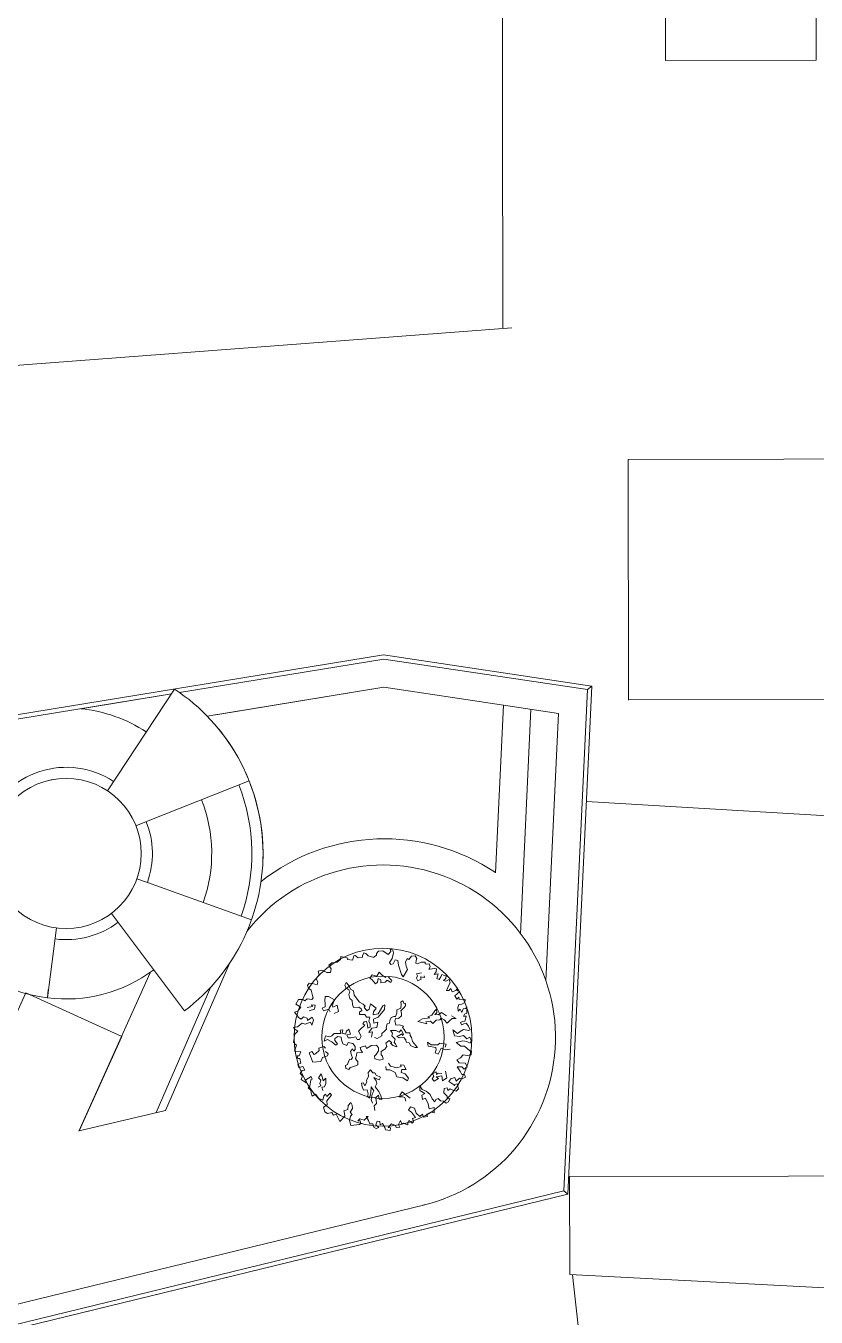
# Model space of a CAD drawing. Header units: metres. Extents: x -48 to 2360, y -1392 to 453.
# Drawn here: x 741.59 to 770.04, y -1335.71 to -1289.23 of the extents above; entities that cross this region are included whole.
import ezdxf

# ---------------------------------------------------------------- set-up
doc = ezdxf.new("R2010")
doc.units = ezdxf.units.M
for name, color, linetype, lineweight in [('ESTRUC', 9, 'Continuous', 18), ('MUROS', 31, 'Continuous', 9), ('TODO', 210, 'Continuous', 5)]:
    doc.layers.add(name, color=color, linetype=linetype, lineweight=lineweight)
doc.layers.add('JARDINERAS', color=93, linetype='Continuous', lineweight=5, transparency=0.4)
doc.layers.add('SUELO', color=231, linetype='Continuous', lineweight=5, transparency=0.2)
doc.layers.add('Vegetación-h', color=7, linetype='Continuous', lineweight=5, true_color=0x5f7f00, transparency=0.5)
doc.layers.get('ESTRUC').off()

# ---------------------------------------------------------------- blocks, each defined once
blk = doc.blocks.new('arb29')
at = {"layer": 'Vegetación-h', "linetype": 'Continuous'}
for points in [[(0.195, 1.728), (0.227, 1.806), (0.293, 1.838), (0.346, 1.8), (0.346, 1.755), (0.359, 1.702), (0.392, 1.702), (0.45, 1.76), (0.528, 1.787), (0.541, 1.755), (0.573, 1.755), (0.613, 1.779), (0.652, 1.728), (0.645, 1.675), (0.671, 1.683), (0.743, 1.728), (0.788, 1.734), (0.801, 1.675), (0.783, 1.611), (0.854, 1.649), (0.86, 1.552), (0.913, 1.545), (0.926, 1.611), (0.926, 1.662), (0.998, 1.656), (1.017, 1.67), (1.03, 1.611), (0.998, 1.558), (1.049, 1.558), (1.102, 1.611), (1.141, 1.558), (1.128, 1.505), (1.128, 1.454), (1.121, 1.388), (1.168, 1.401), (1.192, 1.454), (1.24, 1.401), (1.298, 1.447), (1.317, 1.492), (1.336, 1.454), (1.381, 1.454), (1.349, 1.396), (1.317, 1.337), (1.376, 1.29), (1.402, 1.343), (1.421, 1.297), (1.48, 1.324), (1.538, 1.337), (1.551, 1.278), (1.506, 1.225), (1.453, 1.199), (1.453, 1.14), (1.48, 1.069), (1.506, 1.122), (1.559, 1.069), (1.559, 1.148), (1.61, 1.167), (1.623, 1.207), (1.644, 1.135), (1.663, 1.088), (1.623, 1.05), (1.617, 1.01), (1.668, 1.029), (1.676, 0.965), (1.676, 0.925), (1.636, 0.899), (1.604, 0.866), (1.636, 0.827), (1.676, 0.866), (1.716, 0.893), (1.78, 0.848), (1.838, 0.789), (1.812, 0.768), (1.708, 0.755), (1.655, 0.696), (1.617, 0.638), (1.506, 0.677), (1.578, 0.574), (1.676, 0.592), (1.748, 0.638), (1.833, 0.6), (1.878, 0.651), (1.923, 0.592), (1.923, 0.534), (1.846, 0.547), (1.767, 0.534), (1.65, 0.456), (1.767, 0.417), (1.833, 0.443), (1.969, 0.39), (2.001, 0.398), (2.022, 0.318), (1.95, 0.281), (1.865, 0.267), (1.838, 0.196), (1.78, 0.129), (1.846, 0.09), (1.969, 0.124), (2.022, 0.065), (1.982, -0.001), (1.918, 0.031), (1.833, -0.001)], [(1.833, -0.001), (1.929, -0.073), (1.976, -0.118), (2.022, -0.099), (2.061, -0.145), (2.008, -0.196), (1.95, -0.203), (1.91, -0.281), (1.857, -0.222), (1.793, -0.275), (1.774, -0.339), (1.91, -0.373), (1.878, -0.373), (1.942, -0.326), (2.001, -0.411), (1.976, -0.47), (1.905, -0.477), (1.846, -0.47), (1.812, -0.517), (1.78, -0.47), (1.727, -0.504), (1.748, -0.587), (1.833, -0.626), (1.852, -0.679), (1.905, -0.653), (1.897, -0.73), (1.865, -0.764), (1.799, -0.751), (1.74, -0.764), (1.676, -0.73), (1.644, -0.764), (1.636, -0.815), (1.565, -0.778), (1.5, -0.706), (1.402, -0.672), (1.317, -0.666), (1.245, -0.613), (1.277, -0.698), (1.389, -0.725), (1.349, -0.778), (1.389, -0.855), (1.434, -0.81), (1.525, -0.9), (1.578, -0.991), (1.663, -0.927), (1.695, -1.031), (1.631, -1.044), (1.565, -1.11), (1.597, -1.148), (1.525, -1.182), (1.487, -1.135), (1.447, -1.201), (1.357, -1.161), (1.291, -1.071), (1.206, -1.076), (1.192, -1.148), (1.264, -1.169), (1.37, -1.246), (1.323, -1.286), (1.362, -1.345), (1.349, -1.377), (1.264, -1.35), (1.259, -1.39), (1.277, -1.435), (1.232, -1.435), (1.179, -1.435), (1.155, -1.462), (1.109, -1.403), (1.096, -1.488), (1.141, -1.533), (1.07, -1.566), (1.043, -1.533), (0.958, -1.526), (0.919, -1.619), (0.966, -1.611), (0.977, -1.658), (0.881, -1.683), (0.854, -1.637), (0.783, -1.579), (0.75, -1.619), (0.716, -1.56), (0.665, -1.566), (0.665, -1.645), (0.737, -1.677), (0.698, -1.717), (0.639, -1.709), (0.599, -1.651), (0.541, -1.67), (0.495, -1.611), (0.424, -1.552), (0.463, -1.539), (0.41, -1.637), (0.32, -1.637), (0.293, -1.69), (0.339, -1.677), (0.371, -1.722), (0.352, -1.749), (0.189, -1.826), (0.131, -1.741), (0.123, -1.651), (0.144, -1.611), (0.091, -1.573), (0.11, -1.494), (0.085, -1.43), (0.038, -1.39), (0.006, -1.462), (0.025, -1.539), (-0.039, -1.592), (-0.013, -1.632), (0.014, -1.69), (-0.047, -1.826), (-0.111, -1.762), (-0.164, -1.704), (-0.209, -1.741), (-0.255, -1.704), (-0.332, -1.755), (-0.398, -1.736), (-0.451, -1.658), (-0.398, -1.586), (-0.43, -1.515), (-0.398, -1.435), (-0.379, -1.377), (-0.417, -1.345), (-0.462, -1.435), (-0.502, -1.396), (-0.523, -1.443), (-0.51, -1.526), (-0.6, -1.526), (-0.691, -1.462), (-0.744, -1.526), (-0.783, -1.467), (-0.808, -1.416), (-0.874, -1.39), (-0.855, -1.35), (-0.867, -1.265), (-0.874, -1.22), (-0.855, -1.201), (-0.893, -1.156), (-0.972, -1.254), (-0.946, -1.312), (-1.063, -1.278), (-1.063, -1.201), (-1.122, -1.169), (-1.103, -1.097), (-1.057, -1.076), (-1.116, -1.018), (-1.18, -1.063), (-1.188, -1.063), (-1.225, -1.012), (-1.174, -0.967), (-1.225, -0.887), (-1.265, -0.895), (-1.297, -0.855), (-1.259, -0.836), (-1.252, -0.751), (-1.377, -0.783), (-1.377, -0.719), (-1.377, -0.653), (-1.414, -0.64), (-1.454, -0.613), (-1.462, -0.581), (-1.48, -0.477), (-1.499, -0.464), (-1.486, -0.451), (-1.448, -0.379), (-1.52, -0.36), (-1.552, -0.334), (-1.48, -0.294), (-1.414, -0.196), (-1.35, -0.196), (-1.265, -0.124), (-1.22, -0.171), (-1.22, -0.065), (-1.265, -0.014), (-1.331, -0.105), (-1.356, -0.065), (-1.435, -0.065), (-1.462, -0.124), (-1.526, -0.112), (-1.552, -0.086), (-1.637, -0.033), (-1.579, 0.007), (-1.552, 0.103), (-1.664, 0.129), (-1.643, 0.233), (-1.558, 0.26), (-1.513, 0.247), (-1.486, 0.305), (-1.39, 0.318), (-1.377, 0.364), (-1.403, 0.403), (-1.462, 0.494), (-1.526, 0.515), (-1.565, 0.56), (-1.545, 0.613), (-1.486, 0.632), (-1.382, 0.638), (-1.39, 0.691), (-1.448, 0.749), (-1.414, 0.84), (-1.454, 0.906), (-1.395, 0.946), (-1.284, 0.933), (-1.212, 0.957), (-1.225, 1.037), (-1.292, 1.088), (-1.252, 1.154), (-1.154, 1.199), (-1.108, 1.271), (-1.122, 1.337), (-0.978, 1.35), (-0.972, 1.324), (-0.874, 1.343), (-0.874, 1.382), (-0.88, 1.433), (-0.861, 1.447), (-0.855, 1.447), (-0.783, 1.422), (-0.704, 1.467), (-0.712, 1.492), (-0.704, 1.558), (-0.664, 1.558), (-0.6, 1.526), (-0.483, 1.532), (-0.483, 1.552), (-0.451, 1.598), (-0.457, 1.63), (-0.438, 1.683), (-0.353, 1.721), (-0.228, 1.688), (-0.196, 1.76), (-0.228, 1.8), (-0.17, 1.8), (-0.143, 1.755), (-0.13, 1.636), (-0.151, 1.545), (-0.111, 1.513), (-0.071, 1.539), (-0.058, 1.63), (-0.007, 1.636), (0.038, 1.552), (0.157, 1.396), (0.203, 1.356), (0.24, 1.532), (0.189, 1.585), (0.15, 1.656), (0.157, 1.734), (0.195, 1.728)], [(0.528, 1.559), (0.437, 1.507), (0.469, 1.475), (0.469, 1.422), (0.508, 1.382), (0.561, 1.435), (0.535, 1.475), (0.619, 1.487), (0.6, 1.52)], [(-0.124, 1.233), (-0.195, 1.246), (-0.286, 1.291), (-0.3, 1.2), (-0.404, 1.194), (-0.424, 1.115), (-0.365, 1.096), (-0.281, 1.044), (-0.254, 1.089), (-0.261, 1.161), (-0.202, 1.155), (-0.182, 1.096), (-0.104, 1.135), (-0.078, 1.187), (0.007, 1.167), (0.013, 1.214), (-0.072, 1.259)], [(0.059, 0.013), (0.118, 0.013), (0.189, 0.091), (0.17, 0.137), (0.202, 0.189), (0.235, 0.248), (0.215, 0.28), (0.209, 0.352), (0.254, 0.384), (0.241, 0.436), (0.248, 0.502), (0.287, 0.541), (0.32, 0.554), (0.326, 0.626), (0.306, 0.685), (0.365, 0.744), (0.352, 0.815), (0.326, 0.861), (0.352, 0.894), (0.372, 0.887), (0.404, 0.848), (0.424, 0.867), (0.444, 0.822), (0.424, 0.769), (0.385, 0.697), (0.411, 0.652), (0.431, 0.6), (0.392, 0.535), (0.34, 0.522), (0.34, 0.463), (0.385, 0.391), (0.451, 0.418), (0.535, 0.418), (0.528, 0.384), (0.574, 0.359), (0.633, 0.313), (0.705, 0.332), (0.73, 0.286), (0.769, 0.254), (0.809, 0.189), (0.946, 0.104), (0.9, 0.091), (0.809, 0.091), (0.757, 0.137), (0.698, 0.13), (0.672, 0.175), (0.619, 0.202), (0.535, 0.17), (0.476, 0.182), (0.515, 0.215), (0.555, 0.261), (0.58, 0.234), (0.594, 0.268), (0.515, 0.332), (0.496, 0.274), (0.417, 0.286), (0.32, 0.254), (0.372, 0.215), (0.378, 0.157), (0.463, 0.118), (0.469, 0.046), (0.503, 0.032), (0.548, -0.02), (0.463, -0.02), (0.404, 0.007), (0.424, 0.026), (0.359, 0.052), (0.313, -0.02), (0.352, -0.079), (0.333, -0.144), (0.281, -0.209), (0.3, -0.274), (0.34, -0.294), (0.372, -0.346), (0.313, -0.385), (0.209, -0.392), (0.183, -0.346), (0.202, -0.306), (0.222, -0.215), (0.202, -0.163), (0.15, -0.124), (0.052, -0.163), (0.027, -0.19), (-0.02, -0.249), (-0.059, -0.209), (-0.15, -0.274), (-0.118, -0.313), (-0.072, -0.359), (-0.176, -0.399), (-0.163, -0.451), (-0.163, -0.515), (-0.137, -0.542), (-0.098, -0.555), (-0.078, -0.62), (-0.143, -0.678), (-0.209, -0.724), (-0.215, -0.771), (-0.286, -0.771), (-0.306, -0.718), (-0.274, -0.685), (-0.281, -0.62), (-0.267, -0.567), (-0.241, -0.562), (-0.229, -0.522), (-0.261, -0.476), (-0.306, -0.418), (-0.286, -0.353), (-0.248, -0.385), (-0.229, -0.346), (-0.248, -0.288), (-0.313, -0.249), (-0.411, -0.261), (-0.417, -0.326), (-0.502, -0.32), (-0.554, -0.249), (-0.58, -0.202), (-0.646, -0.215), (-0.691, -0.268), (-0.678, -0.313), (-0.606, -0.353), (-0.626, -0.392), (-0.73, -0.353), (-0.828, -0.34), (-0.88, -0.392), (-0.887, -0.281), (-0.808, -0.274), (-0.763, -0.242), (-0.737, -0.177), (-0.606, -0.138), (-0.646, -0.079), (-0.599, -0.052), (-0.587, -0.118), (-0.515, -0.118), (-0.515, -0.052), (-0.483, 0), (-0.424, -0.085), (-0.483, -0.124), (-0.443, -0.17), (-0.385, -0.15), (-0.3, -0.098), (-0.261, -0.144), (-0.215, -0.124), (-0.209, -0.085), (-0.202, -0.052), (-0.286, 0.026), (-0.261, 0.078), (-0.209, 0.182), (-0.254, 0.195), (-0.241, 0.241), (-0.202, 0.268), (-0.156, 0.202), (-0.13, 0.143), (-0.091, 0.182), (-0.111, 0.234), (-0.156, 0.286), (-0.163, 0.372), (-0.229, 0.345), (-0.274, 0.384), (-0.378, 0.352), (-0.397, 0.391), (-0.365, 0.443), (-0.385, 0.47), (-0.443, 0.483), (-0.542, 0.443), (-0.58, 0.495), (-0.613, 0.567), (-0.672, 0.593), (-0.717, 0.658), (-0.717, 0.717), (-0.75, 0.75), (-0.815, 0.769), (-0.855, 0.815), (-0.848, 0.874), (-0.776, 0.835), (-0.717, 0.776), (-0.652, 0.763), (-0.613, 0.685), (-0.463, 0.587), (-0.378, 0.574), (-0.326, 0.547), (-0.339, 0.522), (-0.261, 0.47), (-0.229, 0.515), (-0.241, 0.626), (-0.104, 0.581), (-0.13, 0.495), (-0.118, 0.436), (-0.026, 0.489), (0.007, 0.672), (0.039, 0.704), (0.065, 0.613), (-0.007, 0.424), (-0.084, 0.352), (-0.046, 0.28), (0.02, 0.326), (0.039, 0.215), (-0.052, 0.17), (-0.084, 0.071), (-0.013, 0.104), (-0.007, 0.039), (0, 0)], [(1.291, 0.901), (1.174, 0.933), (1.122, 0.867), (1.063, 0.848), (1.089, 0.894), (1.057, 0.965), (1.037, 0.919), (1.004, 0.815), (0.939, 0.756), (0.985, 0.75), (0.855, 0.685), (0.782, 0.606), (0.861, 0.613), (0.966, 0.62), (0.932, 0.652), (1.024, 0.692), (1.082, 0.665), (1.122, 0.75), (1.187, 0.783), (1.206, 0.822), (1.272, 0.808), (1.35, 0.769), (1.376, 0.815), (1.415, 0.887), (1.494, 0.913), (1.39, 0.933)], [(-0.87, 0.204), (-0.804, 0.27), (-0.87, 0.379), (-0.935, 0.314), (-0.956, 0.336), (-0.956, 0.467), (-1.089, 0.488), (-1.154, 0.467), (-1.132, 0.379), (-1.11, 0.336), (-1.089, 0.27), (-1.132, 0.226), (-1.089, 0.183), (-1.001, 0.248), (-0.956, 0.204)], [(1.472, 0.291), (1.472, 0.357), (1.341, 0.336), (1.319, 0.291), (1.188, 0.248), (1.1, 0.27), (1.144, 0.204), (1.297, 0.226), (1.319, 0.183), (1.319, 0.117), (1.384, 0.117), (1.407, 0.248), (1.494, 0.248), (1.582, 0.291)], [(-1.422, 0.137), (-1.331, 0.189), (-1.363, 0.215), (-1.291, 0.234), (-1.272, 0.157), (-1.363, 0.091)], [(1.585, -0.229), (1.513, -0.249), (1.487, -0.288), (1.461, -0.235), (1.408, -0.301), (1.447, -0.333), (1.435, -0.399), (1.487, -0.431), (1.553, -0.346), (1.501, -0.333), (1.598, -0.274), (1.644, -0.365), (1.709, -0.281), (1.637, -0.163)], [(-0.804, -0.519), (-0.848, -0.496), (-0.935, -0.562), (-0.913, -0.605), (-0.956, -0.693), (-0.979, -0.715), (-1.044, -0.671), (-1.089, -0.715), (-0.956, -0.869), (-0.804, -0.803), (-0.804, -0.715), (-0.717, -0.65), (-0.717, -0.605), (-0.782, -0.584)], [(0.496, -0.385), (0.555, -0.431), (0.685, -0.424), (0.764, -0.365), (0.737, -0.34), (0.802, -0.32), (0.874, -0.392), (0.796, -0.418), (0.802, -0.483), (0.887, -0.476), (0.978, -0.542), (0.978, -0.601), (0.868, -0.574), (0.744, -0.594), (0.685, -0.522), (0.567, -0.503), (0.496, -0.529), (0.469, -0.47)], [(0.548, -1.384), (0.508, -1.298), (0.535, -1.234), (0.503, -1.168), (0.476, -1.136), (0.515, -1.064), (0.555, -1.136), (0.607, -1.123), (0.567, -1.064), (0.503, -0.992), (0.398, -0.927), (0.411, -0.848), (0.378, -0.809), (0.313, -0.757), (0.431, -0.764), (0.437, -0.705), (0.34, -0.698), (0.3, -0.66), (0.261, -0.678), (0.195, -0.633), (0.17, -0.698), (0.202, -0.776), (0.189, -0.855), (0.209, -0.894), (0.195, -0.973), (0.15, -0.927), (0.111, -0.946), (0.15, -1.012), (0.202, -1.07), (0.267, -1.037), (0.313, -1.109), (0.313, -1.161), (0.365, -1.181), (0.352, -1.064), (0.326, -0.953), (0.398, -1.012), (0.392, -1.089), (0.411, -1.2), (0.456, -1.259)], [(-0.685, -1.311), (-0.646, -1.266), (-0.678, -1.227), (-0.685, -1.161), (-0.744, -1.129), (-0.717, -1.037), (-0.665, -1.103), (-0.633, -1.155), (-0.599, -1.089), (-0.567, -1.188), (-0.567, -1.259), (-0.619, -1.286), (-0.574, -1.345)], [(1.144, -0.912), (1.078, -0.89), (0.947, -0.846), (0.926, -0.912), (0.926, -0.956), (0.991, -0.934), (1.034, -0.934), (1.078, -1)]]:
    blk.add_lwpolyline(points, dxfattribs=at)

msp = doc.modelspace()

# ---------------------------------------------------------------- linework, layer by layer
at = {"layer": 'JARDINERAS', "ltscale": 0.05, "transparency": 33554585}
for p, q in [((758.778, -1313.682), (760.766, -1313.98)), ((759.772, -1313.831), (759.391, -1321.91)), ((760.766, -1313.98), (760.312, -1323.608))]:
    msp.add_line(p, q, dxfattribs=at)
msp.add_circle((754.445, -1325.637), 2.203, dxfattribs=at)
at = {"layer": 'MUROS', "transparency": 33554687}
msp.add_lwpolyline([(746.829, -1313.276), (735.098, -1315.195, -0.583991), (727.691, -1304.879, 0.017602), (728.046, -1304.2)], format="xyb", dxfattribs=at)
at = {"layer": 'MUROS', "ltscale": 7, "transparency": 33554687}
for points in [[(744.529, -1316.766), (746.941, -1313.106)], [(761.807, -1313.124), (761.964, -1312.996)], [(745.928, -1317.876), (749.627, -1316.406)], [(745.928, -1317.876), (745.553, -1318.024)], [(745.965, -1320.068), (745.586, -1319.932)], [(745.965, -1320.068), (749.713, -1321.409)], [(744.668, -1321.18), (747.305, -1324.681)], [(742.363, -1324.215), (742.692, -1321.701)], [(760.957, -1331.169), (761.101, -1331.288)]]:
    msp.add_lwpolyline(points, dxfattribs=at)
at = {"layer": 'MUROS', "transparency": 33554687}
msp.add_circle((743.042, -1319.022), 2.702, dxfattribs=at)
at = {"layer": 'MUROS', "ltscale": 7, "transparency": 33554687}
for centre, radius, start, end in [((743.042, -1319.022), 7.085, 306.9898, 56.6088), ((743.042, -1319.022), 6.685, 340.3061, 21.6604), ((742.973, -1319.063), 5.188, 158.4222, 263.2515)]:
    msp.add_arc(centre, radius, start, end, dxfattribs=at)
at = {"layer": 'MUROS', "transparency": 33554687}
for start, end in [(56.6088, 159.2501), (340.3061, 21.6604), (262.5528, 306.9898)]:
    msp.add_arc((743.042, -1319.022), 3.102, start, end, dxfattribs=at)
at = {"layer": 'SUELO', "ltscale": 0.05, "transparency": 33554585}
msp.add_line((758.778, -1313.682), (758.494, -1319.713), dxfattribs=at)
at = {"layer": 'SUELO', "ltscale": 7, "transparency": 33554585}
for p, q in [((758.778, -1313.682), (758.494, -1319.713)), ((745.05, -1325.613), (741.592, -1324.036))]:
    msp.add_line(p, q, dxfattribs=at)
at = {"layer": 'SUELO', "ltscale": 0.05, "transparency": 33554585}
msp.add_lwpolyline([(758.778, -1313.682), (754.477, -1313.039), (748.118, -1314.079)], dxfattribs=at)
at = {"layer": 'SUELO', "ltscale": 7, "transparency": 33554585}
for points in [[(758.778, -1313.682), (754.477, -1313.039), (748.434, -1314.027)], [(736.248, -1326.598), (737.021, -1324.903), (740.468, -1326.475), (741.592, -1324.036)]]:
    msp.add_lwpolyline(points, dxfattribs=at)
at = {"layer": 'SUELO', "ltscale": 0.05, "transparency": 33554585}
msp.add_circle((754.445, -1325.637), 3.203, dxfattribs=at)
for centre, radius, start, end in [((743.042, -1319.022), 7.085, 356.8479, 44.2372), ((754.492, -1325.666), 7.173, 56.0959, 128.2126)]:
    msp.add_arc(centre, radius, start, end, dxfattribs=at)
at = {"layer": 'SUELO', "ltscale": 7, "transparency": 33554585}
msp.add_arc((754.492, -1325.666), 7.173, 56.0959, 128.2126, dxfattribs=at)
at = {"layer": 'TODO', "ltscale": 0.05, "transparency": 33554585}
for p, q in [((754.469, -1311.875), (735.247, -1315.018)), ((761.964, -1312.996), (754.469, -1311.875)), ((761.964, -1312.996), (754.469, -1311.875)), ((746.067, -1323.321), (743.501, -1329.016)), ((748.252, -1323.824), (746.285, -1328.352)), ((702.963, -1345.466), (761.101, -1331.288)), ((704.956, -1344.826), (760.957, -1331.169)), ((704.977, -1344.975), (761.101, -1331.288))]:
    msp.add_line(p, q, dxfattribs=at)
at = {"layer": 'TODO', "ltscale": 0.05, "transparency": 33554687}
for p, q in [((760.957, -1331.169), (761.807, -1313.124)), ((761.101, -1331.288), (761.964, -1312.996)), ((761.101, -1331.288), (761.964, -1312.996))]:
    msp.add_line(p, q, dxfattribs=at)
at = {"layer": 'TODO', "ltscale": 7, "transparency": 33554585}
for p, q in [((748.919, -1322.979), (746.619, -1328.274)), ((743.504, -1329.002), (745.05, -1325.613)), ((743.504, -1329.002), (746.619, -1328.274)), ((704.861, -1344.128), (755.95, -1331.67))]:
    msp.add_line(p, q, dxfattribs=at)
at = {"layer": 'TODO', "transparency": 33554687}
msp.add_line((775.806, -1334.951), (761.167, -1334.18), dxfattribs=at)
at = {"layer": 'TODO', "ltscale": 7, "transparency": 33554585}
msp.add_lwpolyline([(754.469, -1311.875), (754.469, -1311.875), (761.964, -1312.996), (761.101, -1331.288), (702.871, -1345.489), (691.011, -1264.424), (736.519, -1259.038), (736.519, -1259.038)], dxfattribs=at)
at = {"layer": 'TODO', "transparency": 33554687, "flags": 128}
for points in [[(758.699, -1259.839), (758.755, -1300.105)], [(769.989, -1259.823), (770.032, -1290.468)], [(764.615, -1290.476), (764.61, -1286.844)], [(770.032, -1290.468), (764.615, -1290.476)], [(763.284, -1313.503), (763.272, -1304.834), (774.471, -1304.818)], [(774.483, -1313.467), (763.284, -1313.483)], [(761.768, -1317.153), (777.507, -1318.089)], [(761.162, -1330.67), (761.164, -1330.65)], [(761.167, -1334.182), (761.162, -1330.67)], [(761.164, -1330.65), (776.921, -1330.628)], [(762.265, -1343.13), (761.268, -1334.185)]]:
    msp.add_lwpolyline(points, dxfattribs=at)
at = {"layer": 'TODO', "transparency": 33554585, "flags": 128}
for points in [[(759.087, -1300.105), (735.01, -1301.923)], [(742.363, -1324.215), (742.396, -1323.917)]]:
    msp.add_lwpolyline(points, dxfattribs=at)
at = {"layer": 'TODO', "ltscale": 0.05, "transparency": 33554585}
for points in [[(761.807, -1313.124), (754.47, -1312.027), (747.121, -1313.229)], [(746.829, -1313.276), (743.564, -1313.81)]]:
    msp.add_lwpolyline(points, dxfattribs=at)
at = {"layer": 'TODO', "transparency": 33554585}
msp.add_lwpolyline([(742.663, -1316.347), (742.465, -1316.382)], dxfattribs=at)
for start, end in [(56.6088, 84.2777), (340.3061, 21.6604), (262.5528, 306.9898)]:
    msp.add_arc((743.042, -1319.022), 5.238, start, end, dxfattribs=at)
at = {"layer": 'TODO', "ltscale": 7, "transparency": 33554585}
msp.add_arc((754.445, -1325.646), 6.209, 283.389, 142.1128, dxfattribs=at)

# ---------------------------------------------------------------- block references
at = {"layer": 'ESTRUC', "transparency": 33554687, "xscale": 1.780749423520142, "yscale": 1.780749423520142, "zscale": 1.780749423520142, "rotation": 340.8517009809033}
msp.add_blockref('arb29', (754.033, -1325.63), dxfattribs=at)

doc.saveas('drawing.dxf')
